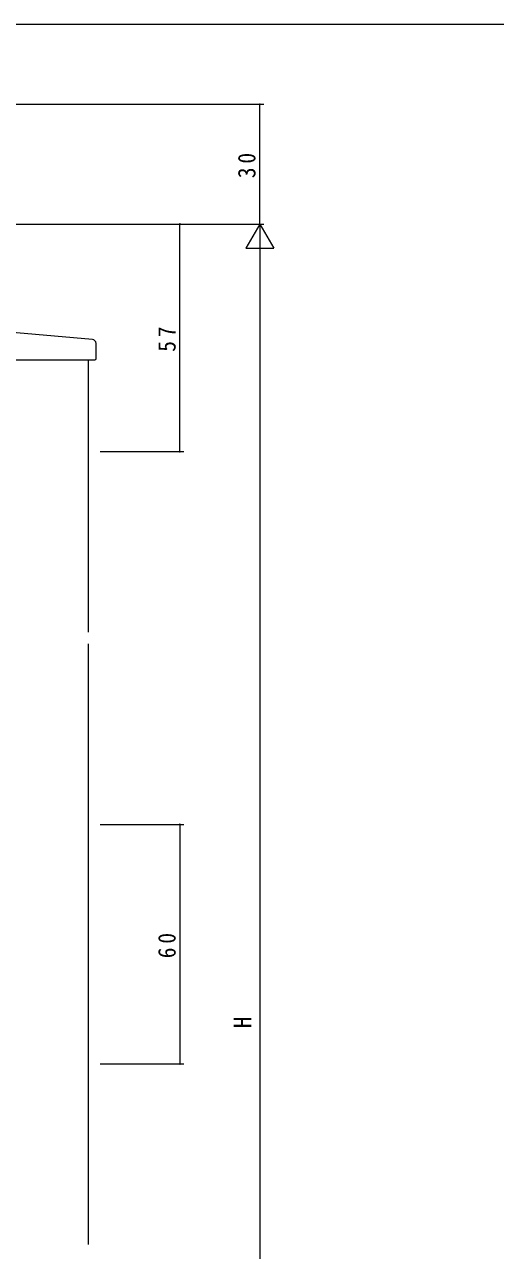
# Model space of a CAD drawing. Units: millimetres on the paper. Extents: x -420 to 373, y -297 to 267.
# Drawn here: x -230.2 to -112.2, y -42.8 to 264.4 of the extents above; entities that cross this region are included whole.
import ezdxf
from ezdxf.enums import TextEntityAlignment as Align

# ---------------------------------------------------------------- set-up
doc = ezdxf.new("R2010")
doc.units = ezdxf.units.MM
for name, color, linetype, lineweight in [('0-1_YKK_ZWAK', 7, 'Continuous', 9), ('0-4_YKK_12', 2, 'Continuous', 9), ('0-5_YKK_13', 4, 'Continuous', 9), ('0-6_YKK_D', 6, 'Continuous', 9)]:
    doc.layers.add(name, color=color, linetype=linetype, lineweight=lineweight)
doc.styles.add('ＭＳ ゴシック', font='')
doc.styles.get('ＭＳ ゴシック').set_extended_font_data('MS Gothic')

msp = doc.modelspace()

# ---------------------------------------------------------------- linework, layer by layer
at = {"layer": '0-1_YKK_ZWAK'}
msp.add_line((352.3, 264.425), (-417.7, 264.425), dxfattribs=at)
at = {"layer": '0-4_YKK_12'}
for p, q in [((-214.3, 180.425), (-214.3, 112.175)), ((-214.3, 109.175), (-214.3, -41.325))]:
    msp.add_line(p, q, dxfattribs=at)
at = {"layer": '0-5_YKK_13'}
for p, q in [((-213.215, 185.505), (-264.677, 190.007)), ((-212.303, 180.725), (-212.303, 184.508)), ((-268.802, 180.425), (-212.603, 180.425))]:
    msp.add_line(p, q, dxfattribs=at)
for centre, radius, start, end in [((-213.302, 184.508), 1, 0, 85), ((-212.603, 180.725), 0.3, 270, 0)]:
    msp.add_arc(centre, radius, start, end, dxfattribs=at)
at = {"layer": '0-6_YKK_D'}
for p, q in [((-258, 244.425), (-170.3, 244.425)), ((-171.3, 214.425), (-171.3, 244.425)), ((-258, 214.425), (-170.3, 214.425)), ((-258, 214.425), (-170.3, 214.425)), ((-211.3, 214.425), (-190.3, 214.425)), ((-191.3, 157.425), (-191.3, 214.425)), ((-171.3, 214.425), (-174.8, 208.363)), ((-171.3, 214.425), (-171.3, 202.3)), ((-171.3, 214.425), (-167.8, 208.363)), ((-174.8, 208.363), (-167.8, 208.363)), ((-171.3, 207.425), (-171.3, -178.575)), ((-211.3, 157.425), (-190.3, 157.425)), ((-211.3, 63.925), (-190.3, 63.925)), ((-191.3, 63.925), (-191.3, 3.925)), ((-211.3, 3.925), (-190.3, 3.925))]:
    msp.add_line(p, q, dxfattribs=at)
for centre, start, end in [((-171.3, 244.425), 90, 270), ((-171.3, 244.425), 270, 90), ((-191.3, 214.425), 90, 270), ((-191.3, 214.425), 270, 90), ((-191.3, 157.425), 90, 270), ((-191.3, 157.425), 270, 90), ((-191.3, 63.925), 90, 270), ((-191.3, 63.925), 270, 90), ((-191.3, 3.925), 90, 270), ((-191.3, 3.925), 270, 90)]:
    msp.add_arc(centre, 0.106, start, end, dxfattribs=at)

# ---------------------------------------------------------------- texts
at = {"layer": '0-6_YKK_D', "color": 3, "style": 'ＭＳ ゴシック'}
msp.add_text('H', height=4.399, rotation=90, dxfattribs=at).set_placement((-172.1, 12.825), align=Align.BOTTOM_LEFT)
at = {"layer": '0-6_YKK_D', "color": 3, "char_height": 4.399, "attachment_point": 7, "rotation": 90, "style": 'ＭＳ ゴシック'}
for s, insert in [('\\T1.36;\\W0.9;30', (-172.3, 225.905)), ('\\T1.36;\\W0.9;57', (-192.3, 182.405)), ('\\T1.36;\\W0.9;60', (-192.3, 30.405))]:
    msp.add_mtext(s, dxfattribs=dict(at, insert=insert))

doc.saveas('drawing.dxf')
